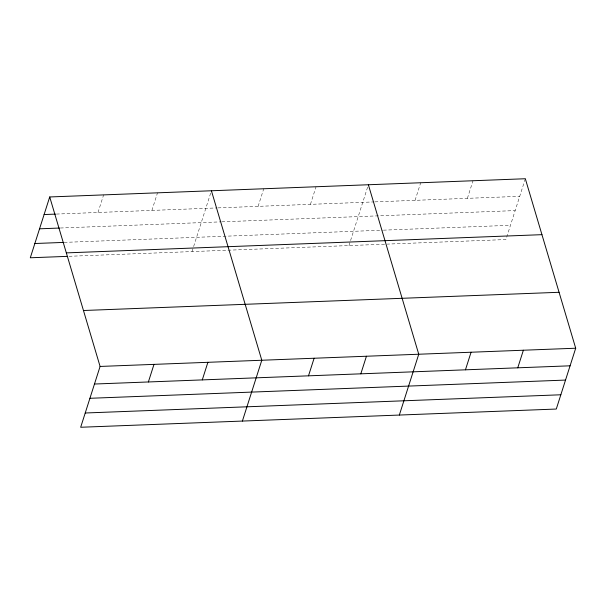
<?xml version="1.0" encoding="UTF-8"?>
<svg xmlns="http://www.w3.org/2000/svg" width="606" height="606" viewBox="0 0 606 606"><rect width="100%" height="100%" fill="white"/><g stroke="black" fill="none" stroke-linecap="round" stroke-linejoin="round"><path stroke-width="0.45" stroke-dasharray="3.03 2.27" d="M97.998 212.479L103.611 194.89M151.901 210.418L157.515 192.829M192.011 251.588L211.138 191.64M258.126 206.351L263.739 188.754M310.439 204.343L316.052 186.754M348.958 245.574L368.092 185.633M415.08 200.336L420.693 182.747M467.393 198.329L473.006 180.739M525.326 178.74L505.912 239.559L387.264 244.104M56.388 214.07L217.016 207.919M217.948 207.888L373.97 201.912M374.902 201.874L519.713 196.329M60.35 228.015L220.872 221.864M221.804 221.834L515.161 210.593M64.168 242.385L382.477 230.197M383.409 230.159L510.464 225.296M69.069 256.293L386.333 244.142"/><path stroke-width="0.91" d="M49.715 196.958L100.088 366.441L80.674 427.26L556.285 409.042L575.7 348.223L525.326 178.74L49.715 196.958L30.3 257.777L67.183 256.368M148.379 381.962L153.992 364.373M202.283 379.901L207.896 362.305M242.385 421.072L261.792 360.244L211.418 190.761M308.499 375.826L314.113 358.237M360.82 373.826L366.433 356.237M399.339 415.057L418.746 354.23L368.372 184.747M465.453 369.819L471.067 352.23M517.766 367.812L523.379 350.223M44.102 214.547L55.449 214.107M39.541 228.81L59.403 228.053M34.853 243.514L63.221 242.423M66.334 252.884L541.946 234.666M83.461 310.507L559.073 292.289M100.088 366.441L575.7 348.223M94.475 384.03L570.087 365.812M89.923 398.293L565.534 380.076M85.226 412.997L560.845 394.779"/></g></svg>
